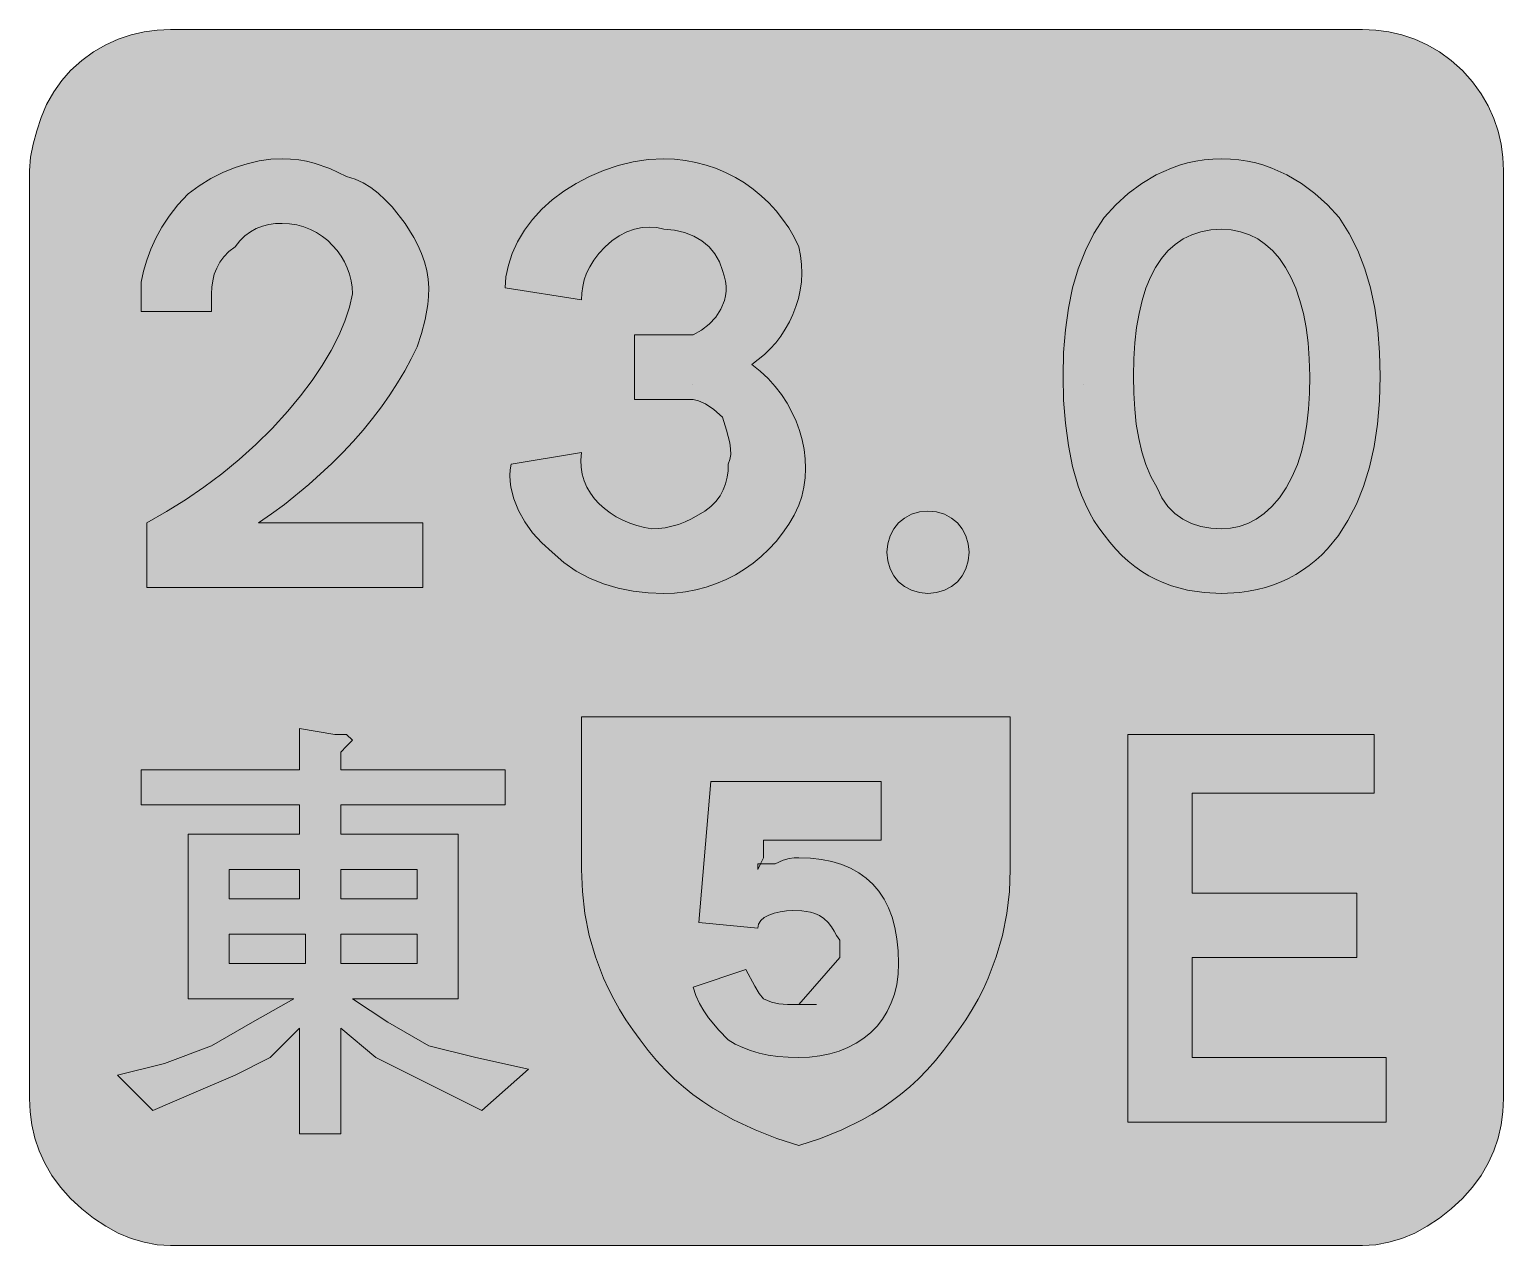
# Model space of a CAD drawing. Header units: metres. Extents: x 133 to 434, y 12 to 260.
import ezdxf

# ---------------------------------------------------------------- set-up
doc = ezdxf.new("R2010")
doc.units = ezdxf.units.M
for name, color, linetype, true_color in [('FILL_BLACK_000000', 7, 'Continuous', 0x000000), ('FILL_LIME_00FF00', 7, 'Continuous', 0x00ff00), ('FILL_WHITE_FFFFFF', 7, 'Continuous', 0xffffff), ('FILL_YELLOW_FFFF00', 7, 'Continuous', 0xffff00), ('STROKE_BLACK_000000', 7, 'Continuous', 0x000000), ('STROKE_WHITE_FFFFFF', 7, 'Continuous', 0xffffff)]:
    doc.layers.add(name, color=color, linetype=linetype, true_color=true_color)

msp = doc.modelspace()

# ---------------------------------------------------------------- hatches: boundary and pattern name
at = {"layer": 'FILL_BLACK_000000', "true_color": 0x000000}
h = msp.add_hatch(color=7, dxfattribs=at)
h.dxf.hatch_style = 1
h.paths.add_polyline_path([(285.45, 89.52), (287.04, 90.21), (288.3, 90.57), (289.33, 90.7), (290.25, 90.72), (292.65, 90.64), (294.92, 90.38), (297.03, 89.96), (299.01, 89.37), (300.83, 88.61), (302.51, 87.68), (304.03, 86.59), (305.4, 85.32), (306.62, 83.89), (307.68, 82.28), (308.58, 80.51), (309.32, 78.57), (309.9, 76.46), (310.31, 74.18), (310.57, 71.74), (310.65, 69.12), (310.55, 66.93), (310.27, 64.85), (309.8, 62.89), (309.15, 61.06), (308.34, 59.35), (307.36, 57.77), (306.23, 56.33), (304.95, 55.02), (303.53, 53.85), (301.98, 52.83), (300.3, 51.96), (298.5, 51.23), (296.59, 50.66), (294.57, 50.25), (292.46, 50), (290.25, 49.92), (288.06, 49.98), (285.98, 50.14), (284.01, 50.43), (282.15, 50.82), (280.41, 51.33), (278.78, 51.94), (277.26, 52.68), (275.85, 53.52), (273.88, 55.54), (271.8, 58.02), (270.82, 59.43), (269.94, 60.94), (269.21, 62.58), (268.65, 64.32), (279.45, 67.92), (281.25, 64.47), (282.15, 63.03), (283.05, 61.92), (284.68, 61.23), (286.2, 60.87), (287.94, 60.74), (290.25, 60.72), (298.65, 70.32), (298.65, 73.92), (297.94, 74.82), (297.45, 75.72), (296.96, 76.62), (296.25, 77.52), (295.35, 78.31), (294.45, 78.91), (293.55, 79.33), (292.65, 79.62), (290.85, 79.88), (289.05, 79.92), (287.71, 79.86), (286.41, 79.69), (285.19, 79.41), (284.1, 79.02), (283.18, 78.51), (282.47, 77.89), (282.01, 77.16), (281.85, 76.32), (269.85, 77.52), (272.25, 106.32), (307.05, 106.32), (307.05, 94.32), (283.05, 94.32), (283.05, 90.72), (282.45, 89.52), (283.05, 89.52), (285.45, 89.52)])
h.paths.add_polyline_path([(281.85, 89.52), (281.85, 88.32), (282.45, 89.52), (281.85, 89.52)], flags=16)
at = {"layer": 'FILL_LIME_00FF00', "true_color": 0x00ff00}
h = msp.add_hatch(color=7, dxfattribs=at)
h.dxf.hatch_style = 1
h.paths.add_polyline_path([(405.45, 259.92), (408.15, 259.81), (410.83, 259.45), (413.49, 258.84), (416.1, 257.97), (418.66, 256.81), (421.14, 255.36), (423.55, 253.6), (425.85, 251.52), (427.93, 249.22), (429.69, 246.81), (431.14, 244.33), (432.3, 241.77), (433.17, 239.16), (433.78, 236.5), (434.14, 233.82), (434.25, 231.12), (434.25, 41.52), (434.14, 38.82), (433.78, 36.14), (433.17, 33.48), (432.3, 30.87), (431.14, 28.31), (429.69, 25.83), (427.93, 23.42), (425.85, 21.12), (423.55, 18.98), (421.14, 17.09), (418.66, 15.45), (416.1, 14.07), (413.49, 12.98), (410.83, 12.18), (408.15, 11.69), (405.45, 11.52), (161.85, 11.52), (159.15, 11.69), (156.47, 12.18), (153.81, 12.98), (151.2, 14.07), (148.64, 15.45), (146.16, 17.09), (143.75, 18.98), (141.45, 21.12), (139.37, 23.42), (137.61, 25.83), (136.16, 28.31), (135, 30.87), (134.13, 33.48), (133.52, 36.14), (133.16, 38.82), (133.05, 41.52), (133.05, 231.12), (133.26, 233.82), (133.8, 236.52), (134.57, 239.22), (135.45, 241.92), (136.56, 244.6), (138, 247.17), (139.67, 249.51), (141.45, 251.52), (143.75, 253.6), (146.16, 255.36), (148.64, 256.81), (151.2, 257.97), (153.81, 258.84), (156.47, 259.45), (159.15, 259.81), (161.85, 259.92), (405.45, 259.92)])
at = {"layer": 'FILL_WHITE_FFFFFF', "true_color": 0xffffff}
h = msp.add_hatch(color=7, dxfattribs=at)
h.dxf.hatch_style = 1
h.paths.add_polyline_path([(155.85, 202.32), (155.85, 208.32), (156.36, 210.57), (157.01, 212.82), (157.83, 215.07), (158.85, 217.32), (160.09, 219.57), (161.59, 221.82), (163.36, 224.07), (165.45, 226.32), (167.75, 228.01), (170.14, 229.47), (172.58, 230.71), (175.05, 231.72), (177.52, 232.51), (179.96, 233.07), (182.35, 233.41), (184.65, 233.52), (186.4, 233.46), (188.06, 233.29), (189.67, 233.01), (191.25, 232.62), (194.44, 231.49), (197.85, 229.92), (199.6, 229.36), (201.24, 228.59), (202.81, 227.62), (204.3, 226.47), (205.74, 225.15), (207.13, 223.68), (209.85, 220.32), (211.61, 217.41), (212.42, 215.83), (213.15, 214.17), (213.76, 212.46), (214.24, 210.7), (214.54, 208.92), (214.65, 207.12), (214.6, 205.37), (214.44, 203.73), (213.9, 200.67), (213.13, 197.84), (212.25, 195.12), (211.06, 192.65), (209.73, 190.18), (208.27, 187.72), (206.68, 185.28), (204.98, 182.85), (203.16, 180.46), (201.23, 178.1), (199.2, 175.77), (197.07, 173.49), (194.85, 171.25), (190.14, 166.94), (185.13, 162.88), (182.52, 160.96), (179.85, 159.12), (213.45, 159.12), (213.45, 145.92), (157.05, 145.92), (157.05, 159.12), (161.04, 161.43), (164.93, 163.86), (168.69, 166.44), (172.35, 169.17), (175.89, 172.07), (179.33, 175.15), (182.64, 178.43), (185.85, 181.92), (188.44, 185.07), (190.78, 188.2), (192.87, 191.31), (194.7, 194.37), (196.24, 197.38), (197.49, 200.31), (198.43, 203.17), (199.05, 205.92), (198.98, 207.27), (198.78, 208.61), (198.44, 209.92), (197.98, 211.21), (197.4, 212.45), (196.71, 213.64), (195.91, 214.77), (195, 215.82), (194, 216.79), (192.9, 217.66), (191.71, 218.43), (190.44, 219.08), (189.1, 219.61), (187.68, 220), (186.2, 220.24), (184.65, 220.32), (183.3, 220.26), (181.97, 220.08), (180.66, 219.75), (179.4, 219.27), (178.19, 218.62), (177.06, 217.79), (176, 216.76), (175.05, 215.52), (173.81, 214.57), (172.78, 213.51), (171.95, 212.38), (171.3, 211.17), (170.82, 209.91), (170.49, 208.6), (170.31, 207.27), (170.25, 205.92), (170.25, 202.32), (155.85, 202.32)])
h = msp.add_hatch(color=7, dxfattribs=at)
h.dxf.hatch_style = 1
h.paths.add_polyline_path([(256.65, 184.32), (256.65, 197.52), (266.25, 197.52), (267.45, 197.52), (268.65, 197.52), (270.38, 198.53), (271.95, 199.75), (273.29, 201.17), (274.35, 202.77), (275.07, 204.54), (275.29, 205.48), (275.4, 206.46), (275.4, 207.48), (275.28, 208.53), (275.03, 209.61), (274.65, 210.72), (274.04, 212.46), (273.11, 214.06), (271.91, 215.49), (270.45, 216.72), (268.77, 217.73), (266.89, 218.48), (264.84, 218.96), (262.65, 219.12), (261.25, 219.46), (259.76, 219.57), (258.22, 219.46), (256.65, 219.12), (255.08, 218.56), (253.54, 217.77), (252.05, 216.76), (250.65, 215.52), (249.41, 214.17), (248.38, 212.82), (247.55, 211.47), (246.9, 210.12), (246.42, 208.77), (246.09, 207.42), (245.91, 206.07), (245.85, 204.72), (230.25, 207.12), (230.42, 209.42), (230.91, 211.79), (231.71, 214.19), (232.8, 216.57), (234.18, 218.9), (235.82, 221.13), (237.71, 223.21), (239.85, 225.12), (242.21, 226.86), (244.76, 228.46), (247.49, 229.89), (250.35, 231.12), (253.33, 232.13), (256.39, 232.88), (259.5, 233.36), (262.65, 233.52), (264.88, 233.44), (267.08, 233.19), (269.24, 232.78), (271.35, 232.23), (273.4, 231.52), (275.39, 230.67), (277.31, 229.69), (279.15, 228.57), (280.91, 227.33), (282.57, 225.96), (284.14, 224.48), (285.6, 222.89), (286.95, 221.19), (288.18, 219.39), (289.28, 217.5), (290.25, 215.52), (290.62, 213.72), (290.82, 211.93), (290.87, 210.15), (290.78, 208.39), (290.54, 206.67), (290.17, 204.97), (289.67, 203.32), (289.05, 201.72), (288.32, 200.17), (287.48, 198.69), (286.55, 197.28), (285.53, 195.94), (284.42, 194.69), (283.23, 193.54), (281.97, 192.48), (280.65, 191.52), (282.38, 190.12), (283.97, 188.61), (285.41, 187.01), (286.71, 185.33), (287.86, 183.58), (288.86, 181.77), (289.7, 179.92), (290.4, 178.02), (290.94, 176.1), (291.33, 174.15), (291.55, 172.2), (291.62, 170.26), (291.52, 168.33), (291.26, 166.42), (290.84, 164.55), (290.25, 162.72), (289.28, 160.74), (288.18, 158.85), (286.95, 157.05), (285.6, 155.35), (284.14, 153.76), (282.57, 152.28), (280.91, 150.91), (279.15, 149.67), (277.31, 148.55), (275.39, 147.57), (273.4, 146.72), (271.35, 146.01), (269.24, 145.46), (267.08, 145.05), (264.88, 144.8), (262.65, 144.72), (259.5, 144.83), (256.39, 145.19), (253.33, 145.8), (250.35, 146.67), (247.49, 147.83), (244.76, 149.28), (242.21, 151.04), (239.85, 153.12), (237.72, 155.03), (235.84, 157.11), (234.24, 159.34), (232.95, 161.67), (232, 164.05), (231.41, 166.45), (231.27, 167.64), (231.22, 168.82), (231.28, 169.98), (231.45, 171.12), (245.85, 173.52), (245.72, 171.97), (245.78, 170.49), (246.01, 169.06), (246.41, 167.71), (246.97, 166.42), (247.66, 165.21), (248.5, 164.07), (249.45, 163.02), (250.52, 162.05), (251.69, 161.17), (252.95, 160.38), (254.29, 159.68), (255.7, 159.09), (257.17, 158.59), (258.69, 158.2), (260.25, 157.92), (261.6, 157.98), (262.95, 158.14), (264.3, 158.43), (265.65, 158.82), (267, 159.33), (268.35, 159.94), (271.05, 161.52), (272.29, 162.47), (273.32, 163.53), (274.15, 164.66), (274.8, 165.87), (275.28, 167.13), (275.61, 168.44), (275.79, 169.77), (275.85, 171.12), (276.19, 172.07), (276.34, 173.13), (276.31, 174.26), (276.15, 175.47), (275.51, 178.04), (274.65, 180.72), (272.87, 182.29), (271.2, 183.42), (269.76, 184.09), (268.65, 184.32), (256.65, 184.32)])
h = msp.add_hatch(color=7, dxfattribs=at)
h.dxf.hatch_style = 1
h.paths.add_polyline_path([(344.72, 198.57), (345.33, 202.96), (346.2, 207.12), (347.36, 211.06), (348.81, 214.77), (350.57, 218.26), (352.65, 221.52), (355.01, 224.1), (357.58, 226.43), (360.35, 228.48), (363.3, 230.22), (366.42, 231.62), (368.04, 232.19), (369.69, 232.66), (371.38, 233.03), (373.11, 233.3), (374.86, 233.46), (376.65, 233.52), (378.44, 233.46), (380.19, 233.3), (381.92, 233.03), (383.61, 232.66), (385.26, 232.19), (386.88, 231.62), (390, 230.22), (392.95, 228.48), (395.72, 226.43), (398.29, 224.1), (400.65, 221.52), (402.73, 218.26), (404.49, 214.77), (405.94, 211.06), (407.1, 207.12), (407.97, 202.96), (408.58, 198.57), (408.94, 193.96), (409.05, 189.12), (408.91, 184.07), (408.49, 179.29), (407.81, 174.77), (406.86, 170.54), (405.64, 166.59), (404.18, 162.94), (402.46, 159.6), (400.5, 156.57), (398.3, 153.86), (397.11, 152.64), (395.87, 151.49), (394.56, 150.43), (393.2, 149.46), (391.79, 148.57), (390.32, 147.78), (388.79, 147.07), (387.22, 146.45), (385.58, 145.93), (383.9, 145.5), (382.16, 145.16), (380.38, 144.92), (376.65, 144.72), (373.11, 144.89), (369.69, 145.41), (366.42, 146.3), (364.84, 146.89), (363.3, 147.57), (361.8, 148.35), (360.35, 149.23), (358.94, 150.21), (357.58, 151.3), (356.27, 152.49), (355.01, 153.79), (353.8, 155.2), (352.65, 156.72), (351.57, 158.13), (350.57, 159.64), (349.65, 161.25), (348.81, 162.96), (348.04, 164.77), (347.36, 166.66), (346.2, 170.67), (345.33, 174.97), (344.72, 179.5), (344.36, 184.23), (344.25, 189.12), (344.36, 193.96), (344.72, 198.57)])
h.paths.add_polyline_path([(380.23, 158.39), (381.99, 159), (383.7, 159.87), (385.36, 161.03), (386.94, 162.48), (388.45, 164.24), (389.85, 166.32), (391.09, 168.63), (392.12, 171.06), (392.95, 173.64), (393.6, 176.37), (394.08, 179.27), (394.41, 182.35), (394.59, 185.63), (394.65, 189.12), (394.57, 192.62), (394.32, 195.92), (393.91, 199.02), (393.36, 201.91), (392.65, 204.59), (391.8, 207.05), (390.82, 209.3), (389.7, 211.32), (388.46, 213.12), (387.09, 214.69), (385.61, 216.03), (384.02, 217.13), (382.32, 218), (380.52, 218.62), (378.63, 218.99), (376.65, 219.12), (374.47, 218.99), (372.43, 218.62), (370.53, 218), (368.78, 217.13), (367.16, 216.03), (365.68, 214.69), (364.35, 213.12), (363.15, 211.32), (362.1, 209.3), (361.18, 207.05), (360.41, 204.59), (359.78, 201.91), (359.28, 199.02), (358.93, 195.92), (358.72, 192.62), (358.65, 189.12), (358.71, 185.63), (358.89, 182.35), (359.22, 179.27), (359.7, 176.37), (360.35, 173.64), (361.18, 171.06), (362.21, 168.63), (363.45, 166.32), (364.46, 164.24), (365.68, 162.48), (367.1, 161.03), (368.7, 159.87), (370.47, 159), (372.39, 158.39), (374.46, 158.03), (376.65, 157.92), (378.45, 158.03), (380.23, 158.39)], flags=16)
h = msp.add_hatch(color=7, dxfattribs=at)
h.dxf.hatch_style = 1
h.paths.add_polyline_path([(324.89, 151.38), (324.41, 149.78), (323.66, 148.35), (322.65, 147.12), (321.42, 146.11), (319.99, 145.36), (318.39, 144.88), (316.65, 144.72), (314.91, 144.88), (313.31, 145.36), (311.88, 146.11), (310.65, 147.12), (309.64, 148.35), (308.89, 149.78), (308.41, 151.38), (308.25, 153.12), (308.41, 154.86), (308.89, 156.46), (309.64, 157.89), (310.65, 159.12), (311.88, 160.13), (313.31, 160.88), (314.91, 161.36), (316.65, 161.52), (318.39, 161.36), (319.99, 160.88), (321.42, 160.13), (322.65, 159.12), (323.66, 157.89), (324.41, 156.46), (324.89, 154.86), (325.05, 153.12), (324.89, 151.38)])
h = msp.add_hatch(color=7, dxfattribs=at)
h.dxf.hatch_style = 1
h.paths.add_polyline_path([(196.65, 112.32), (196.65, 108.72), (230.25, 108.72), (230.25, 101.52), (196.65, 101.52), (196.65, 95.52), (220.65, 95.52), (220.65, 61.92), (199.05, 61.92), (206.25, 57.12), (214.65, 52.32), (224.25, 49.92), (235.05, 47.52), (225.45, 39.12), (218.25, 42.72), (211.05, 46.32), (203.85, 49.92), (196.65, 55.92), (196.65, 34.32), (188.25, 34.32), (188.25, 55.92), (182.25, 49.92), (175.05, 46.32), (166.65, 42.72), (158.25, 39.12), (151.05, 46.32), (160.65, 48.72), (170.25, 52.32), (178.65, 57.12), (187.05, 61.92), (165.45, 61.92), (165.45, 95.52), (188.25, 95.52), (188.25, 101.52), (155.85, 101.52), (155.85, 108.72), (188.25, 108.72), (188.25, 117.12), (195.45, 115.92), (197.85, 115.92), (199.05, 114.72), (197.85, 113.52), (196.65, 112.32)])
h.paths.add_polyline_path([(188.25, 82.32), (188.25, 88.32), (173.85, 88.32), (173.85, 82.32), (188.25, 82.32)], flags=16)
h.paths.add_polyline_path([(196.65, 69.12), (212.25, 69.12), (212.25, 75.12), (196.65, 75.12), (196.65, 69.12)], flags=16)
h.paths.add_polyline_path([(196.65, 88.32), (196.65, 82.32), (212.25, 82.32), (212.25, 88.32), (196.65, 88.32)], flags=16)
h.paths.add_polyline_path([(189.45, 75.12), (173.85, 75.12), (173.85, 69.12), (189.45, 69.12), (189.45, 75.12)], flags=16)
h = msp.add_hatch(color=7, dxfattribs=at)
h.dxf.hatch_style = 1
h.paths.add_polyline_path([(357.45, 115.92), (407.85, 115.92), (407.85, 103.92), (370.65, 103.92), (370.65, 83.52), (404.25, 83.52), (404.25, 70.32), (370.65, 70.32), (370.65, 49.92), (410.25, 49.92), (410.25, 36.72), (357.45, 36.72), (357.45, 115.92)])
at = {"layer": 'FILL_YELLOW_FFFF00', "true_color": 0xffff00}
h = msp.add_hatch(color=7, dxfattribs=at)
h.dxf.hatch_style = 1
h.paths.add_polyline_path([(285.76, 33.39), (281.31, 35.13), (276.94, 37.17), (272.7, 39.57), (270.64, 40.91), (268.63, 42.36), (266.67, 43.92), (264.77, 45.59), (262.93, 47.38), (261.16, 49.29), (259.47, 51.34), (257.85, 53.52), (256.33, 55.56), (254.92, 57.62), (253.62, 59.71), (252.43, 61.83), (251.34, 63.96), (250.36, 66.11), (248.7, 70.47), (247.43, 74.88), (246.54, 79.34), (246.02, 83.82), (245.85, 88.32), (245.85, 119.52), (333.45, 119.52), (333.45, 88.32), (333.28, 83.82), (332.76, 79.34), (331.87, 74.88), (330.6, 70.47), (328.94, 66.11), (327.96, 63.96), (326.87, 61.83), (325.68, 59.71), (324.38, 57.62), (322.97, 55.56), (321.45, 53.52), (319.85, 51.34), (318.19, 49.29), (316.48, 47.38), (314.72, 45.59), (312.91, 43.92), (311.05, 42.36), (309.15, 40.91), (307.2, 39.57), (305.21, 38.32), (303.18, 37.17), (299.01, 35.13), (294.69, 33.39), (290.25, 31.92), (285.76, 33.39)])

# ---------------------------------------------------------------- linework, layer by layer
at = {"layer": 'FILL_BLACK_000000', "lineweight": 0, "true_color": 0x000000}
for points in [[(285.45, 89.52), (287.04, 90.21), (288.3, 90.57), (289.33, 90.7), (290.25, 90.72), (292.65, 90.64), (294.92, 90.38), (297.03, 89.96), (299.01, 89.37), (300.83, 88.61), (302.51, 87.68), (304.03, 86.59), (305.4, 85.32), (306.62, 83.89), (307.68, 82.28), (308.58, 80.51), (309.32, 78.57), (309.9, 76.46), (310.31, 74.18), (310.57, 71.74), (310.65, 69.12), (310.55, 66.93), (310.27, 64.85), (309.8, 62.89), (309.15, 61.06), (308.34, 59.35), (307.36, 57.77), (306.23, 56.33), (304.95, 55.02), (303.53, 53.85), (301.98, 52.83), (300.3, 51.96), (298.5, 51.23), (296.59, 50.66), (294.57, 50.25), (292.46, 50), (290.25, 49.92), (288.06, 49.98), (285.98, 50.14), (284.01, 50.43), (282.15, 50.82), (280.41, 51.33), (278.78, 51.94), (277.26, 52.68), (275.85, 53.52), (273.88, 55.54), (271.8, 58.02), (270.82, 59.43), (269.94, 60.94), (269.21, 62.58), (268.65, 64.32), (279.45, 67.92), (281.25, 64.47), (282.15, 63.03), (283.05, 61.92), (284.68, 61.23), (286.2, 60.87), (287.94, 60.74), (290.25, 60.72), (298.65, 70.32), (298.65, 73.92), (297.94, 74.82), (297.45, 75.72), (296.96, 76.62), (296.25, 77.52), (295.35, 78.31), (294.45, 78.91), (293.55, 79.33), (292.65, 79.62), (290.85, 79.88), (289.05, 79.92), (287.71, 79.86), (286.41, 79.69), (285.19, 79.41), (284.1, 79.02), (283.18, 78.51), (282.47, 77.89), (282.01, 77.16), (281.85, 76.32), (269.85, 77.52), (272.25, 106.32), (307.05, 106.32), (307.05, 94.32), (283.05, 94.32), (283.05, 90.72), (282.45, 89.52), (283.05, 89.52)], [(281.85, 89.52), (281.85, 88.32), (282.45, 89.52)]]:
    msp.add_lwpolyline(points, close=True, dxfattribs=at)
at = {"layer": 'FILL_LIME_00FF00', "lineweight": 0, "true_color": 0x00ff00}
msp.add_lwpolyline([(405.45, 259.92), (408.15, 259.81), (410.83, 259.45), (413.49, 258.84), (416.1, 257.97), (418.66, 256.81), (421.14, 255.36), (423.55, 253.6), (425.85, 251.52), (427.93, 249.22), (429.69, 246.81), (431.14, 244.33), (432.3, 241.77), (433.17, 239.16), (433.78, 236.5), (434.14, 233.82), (434.25, 231.12), (434.25, 41.52), (434.14, 38.82), (433.78, 36.14), (433.17, 33.48), (432.3, 30.87), (431.14, 28.31), (429.69, 25.83), (427.93, 23.42), (425.85, 21.12), (423.55, 18.98), (421.14, 17.09), (418.66, 15.45), (416.1, 14.07), (413.49, 12.98), (410.83, 12.18), (408.15, 11.69), (405.45, 11.52), (161.85, 11.52), (159.15, 11.69), (156.47, 12.18), (153.81, 12.98), (151.2, 14.07), (148.64, 15.45), (146.16, 17.09), (143.75, 18.98), (141.45, 21.12), (139.37, 23.42), (137.61, 25.83), (136.16, 28.31), (135, 30.87), (134.13, 33.48), (133.52, 36.14), (133.16, 38.82), (133.05, 41.52), (133.05, 231.12), (133.26, 233.82), (133.8, 236.52), (134.57, 239.22), (135.45, 241.92), (136.56, 244.6), (138, 247.17), (139.67, 249.51), (141.45, 251.52), (143.75, 253.6), (146.16, 255.36), (148.64, 256.81), (151.2, 257.97), (153.81, 258.84), (156.47, 259.45), (159.15, 259.81), (161.85, 259.92)], close=True, dxfattribs=at)
at = {"layer": 'FILL_WHITE_FFFFFF', "lineweight": 0, "true_color": 0xffffff}
for points in [[(155.85, 202.32), (155.85, 208.32), (156.36, 210.57), (157.01, 212.82), (157.83, 215.07), (158.85, 217.32), (160.09, 219.57), (161.59, 221.82), (163.36, 224.07), (165.45, 226.32), (167.75, 228.01), (170.14, 229.47), (172.58, 230.71), (175.05, 231.72), (177.52, 232.51), (179.96, 233.07), (182.35, 233.41), (184.65, 233.52), (186.4, 233.46), (188.06, 233.29), (189.67, 233.01), (191.25, 232.62), (194.44, 231.49), (197.85, 229.92), (199.6, 229.36), (201.24, 228.59), (202.81, 227.62), (204.3, 226.47), (205.74, 225.15), (207.13, 223.68), (209.85, 220.32), (211.61, 217.41), (212.42, 215.83), (213.15, 214.17), (213.76, 212.46), (214.24, 210.7), (214.54, 208.92), (214.65, 207.12), (214.6, 205.37), (214.44, 203.73), (213.9, 200.67), (213.13, 197.84), (212.25, 195.12), (211.06, 192.65), (209.73, 190.18), (208.27, 187.72), (206.68, 185.28), (204.98, 182.85), (203.16, 180.46), (201.23, 178.1), (199.2, 175.77), (197.07, 173.49), (194.85, 171.25), (190.14, 166.94), (185.13, 162.88), (182.52, 160.96), (179.85, 159.12), (213.45, 159.12), (213.45, 145.92), (157.05, 145.92), (157.05, 159.12), (161.04, 161.43), (164.93, 163.86), (168.69, 166.44), (172.35, 169.17), (175.89, 172.07), (179.33, 175.15), (182.64, 178.43), (185.85, 181.92), (188.44, 185.07), (190.78, 188.2), (192.87, 191.31), (194.7, 194.37), (196.24, 197.38), (197.49, 200.31), (198.43, 203.17), (199.05, 205.92), (198.98, 207.27), (198.78, 208.61), (198.44, 209.92), (197.98, 211.21), (197.4, 212.45), (196.71, 213.64), (195.91, 214.77), (195, 215.82), (194, 216.79), (192.9, 217.66), (191.71, 218.43), (190.44, 219.08), (189.1, 219.61), (187.68, 220), (186.2, 220.24), (184.65, 220.32), (183.3, 220.26), (181.97, 220.08), (180.66, 219.75), (179.4, 219.27), (178.19, 218.62), (177.06, 217.79), (176, 216.76), (175.05, 215.52), (173.81, 214.57), (172.78, 213.51), (171.95, 212.38), (171.3, 211.17), (170.82, 209.91), (170.49, 208.6), (170.31, 207.27), (170.25, 205.92), (170.25, 202.32)], [(256.65, 184.32), (256.65, 197.52), (266.25, 197.52), (267.45, 197.52), (268.65, 197.52), (270.38, 198.53), (271.95, 199.75), (273.29, 201.17), (274.35, 202.77), (275.07, 204.54), (275.29, 205.48), (275.4, 206.46), (275.4, 207.48), (275.28, 208.53), (275.03, 209.61), (274.65, 210.72), (274.04, 212.46), (273.11, 214.06), (271.91, 215.49), (270.45, 216.72), (268.77, 217.73), (266.89, 218.48), (264.84, 218.96), (262.65, 219.12), (261.25, 219.46), (259.76, 219.57), (258.22, 219.46), (256.65, 219.12), (255.08, 218.56), (253.54, 217.77), (252.05, 216.76), (250.65, 215.52), (249.41, 214.17), (248.38, 212.82), (247.55, 211.47), (246.9, 210.12), (246.42, 208.77), (246.09, 207.42), (245.91, 206.07), (245.85, 204.72), (230.25, 207.12), (230.42, 209.42), (230.91, 211.79), (231.71, 214.19), (232.8, 216.57), (234.18, 218.9), (235.82, 221.13), (237.71, 223.21), (239.85, 225.12), (242.21, 226.86), (244.76, 228.46), (247.49, 229.89), (250.35, 231.12), (253.33, 232.13), (256.39, 232.88), (259.5, 233.36), (262.65, 233.52), (264.88, 233.44), (267.08, 233.19), (269.24, 232.78), (271.35, 232.23), (273.4, 231.52), (275.39, 230.67), (277.31, 229.69), (279.15, 228.57), (280.91, 227.33), (282.57, 225.96), (284.14, 224.48), (285.6, 222.89), (286.95, 221.19), (288.18, 219.39), (289.28, 217.5), (290.25, 215.52), (290.62, 213.72), (290.82, 211.93), (290.87, 210.15), (290.78, 208.39), (290.54, 206.67), (290.17, 204.97), (289.67, 203.32), (289.05, 201.72), (288.32, 200.17), (287.48, 198.69), (286.55, 197.28), (285.53, 195.94), (284.42, 194.69), (283.23, 193.54), (281.97, 192.48), (280.65, 191.52), (282.38, 190.12), (283.97, 188.61), (285.41, 187.01), (286.71, 185.33), (287.86, 183.58), (288.86, 181.77), (289.7, 179.92), (290.4, 178.02), (290.94, 176.1), (291.33, 174.15), (291.55, 172.2), (291.62, 170.26), (291.52, 168.33), (291.26, 166.42), (290.84, 164.55), (290.25, 162.72), (289.28, 160.74), (288.18, 158.85), (286.95, 157.05), (285.6, 155.35), (284.14, 153.76), (282.57, 152.28), (280.91, 150.91), (279.15, 149.67), (277.31, 148.55), (275.39, 147.57), (273.4, 146.72), (271.35, 146.01), (269.24, 145.46), (267.08, 145.05), (264.88, 144.8), (262.65, 144.72), (259.5, 144.83), (256.39, 145.19), (253.33, 145.8), (250.35, 146.67), (247.49, 147.83), (244.76, 149.28), (242.21, 151.04), (239.85, 153.12), (237.72, 155.03), (235.84, 157.11), (234.24, 159.34), (232.95, 161.67), (232, 164.05), (231.41, 166.45), (231.27, 167.64), (231.22, 168.82), (231.28, 169.98), (231.45, 171.12), (245.85, 173.52), (245.72, 171.97), (245.78, 170.49), (246.01, 169.06), (246.41, 167.71), (246.97, 166.42), (247.66, 165.21), (248.5, 164.07), (249.45, 163.02), (250.52, 162.05), (251.69, 161.17), (252.95, 160.38), (254.29, 159.68), (255.7, 159.09), (257.17, 158.59), (258.69, 158.2), (260.25, 157.92), (261.6, 157.98), (262.95, 158.14), (264.3, 158.43), (265.65, 158.82), (267, 159.33), (268.35, 159.94), (271.05, 161.52), (272.29, 162.47), (273.32, 163.53), (274.15, 164.66), (274.8, 165.87), (275.28, 167.13), (275.61, 168.44), (275.79, 169.77), (275.85, 171.12), (276.19, 172.07), (276.34, 173.13), (276.31, 174.26), (276.15, 175.47), (275.51, 178.04), (274.65, 180.72), (272.87, 182.29), (271.2, 183.42), (269.76, 184.09), (268.65, 184.32)], [(344.72, 198.57), (345.33, 202.96), (346.2, 207.12), (347.36, 211.06), (348.81, 214.77), (350.57, 218.26), (352.65, 221.52), (355.01, 224.1), (357.58, 226.43), (360.35, 228.48), (363.3, 230.22), (366.42, 231.62), (368.04, 232.19), (369.69, 232.66), (371.38, 233.03), (373.11, 233.3), (374.86, 233.46), (376.65, 233.52), (378.44, 233.46), (380.19, 233.3), (381.92, 233.03), (383.61, 232.66), (385.26, 232.19), (386.88, 231.62), (390, 230.22), (392.95, 228.48), (395.72, 226.43), (398.29, 224.1), (400.65, 221.52), (402.73, 218.26), (404.49, 214.77), (405.94, 211.06), (407.1, 207.12), (407.97, 202.96), (408.58, 198.57), (408.94, 193.96), (409.05, 189.12), (408.91, 184.07), (408.49, 179.29), (407.81, 174.77), (406.86, 170.54), (405.64, 166.59), (404.18, 162.94), (402.46, 159.6), (400.5, 156.57), (398.3, 153.86), (397.11, 152.64), (395.87, 151.49), (394.56, 150.43), (393.2, 149.46), (391.79, 148.57), (390.32, 147.78), (388.79, 147.07), (387.22, 146.45), (385.58, 145.93), (383.9, 145.5), (382.16, 145.16), (380.38, 144.92), (376.65, 144.72), (373.11, 144.89), (369.69, 145.41), (366.42, 146.3), (364.84, 146.89), (363.3, 147.57), (361.8, 148.35), (360.35, 149.23), (358.94, 150.21), (357.58, 151.3), (356.27, 152.49), (355.01, 153.79), (353.8, 155.2), (352.65, 156.72), (351.57, 158.13), (350.57, 159.64), (349.65, 161.25), (348.81, 162.96), (348.04, 164.77), (347.36, 166.66), (346.2, 170.67), (345.33, 174.97), (344.72, 179.5), (344.36, 184.23), (344.25, 189.12), (344.36, 193.96)], [(380.23, 158.39), (381.99, 159), (383.7, 159.87), (385.36, 161.03), (386.94, 162.48), (388.45, 164.24), (389.85, 166.32), (391.09, 168.63), (392.12, 171.06), (392.95, 173.64), (393.6, 176.37), (394.08, 179.27), (394.41, 182.35), (394.59, 185.63), (394.65, 189.12), (394.57, 192.62), (394.32, 195.92), (393.91, 199.02), (393.36, 201.91), (392.65, 204.59), (391.8, 207.05), (390.82, 209.3), (389.7, 211.32), (388.46, 213.12), (387.09, 214.69), (385.61, 216.03), (384.02, 217.13), (382.32, 218), (380.52, 218.62), (378.63, 218.99), (376.65, 219.12), (374.47, 218.99), (372.43, 218.62), (370.53, 218), (368.78, 217.13), (367.16, 216.03), (365.68, 214.69), (364.35, 213.12), (363.15, 211.32), (362.1, 209.3), (361.18, 207.05), (360.41, 204.59), (359.78, 201.91), (359.28, 199.02), (358.93, 195.92), (358.72, 192.62), (358.65, 189.12), (358.71, 185.63), (358.89, 182.35), (359.22, 179.27), (359.7, 176.37), (360.35, 173.64), (361.18, 171.06), (362.21, 168.63), (363.45, 166.32), (364.46, 164.24), (365.68, 162.48), (367.1, 161.03), (368.7, 159.87), (370.47, 159), (372.39, 158.39), (374.46, 158.03), (376.65, 157.92), (378.45, 158.03)], [(324.89, 151.38), (324.41, 149.78), (323.66, 148.35), (322.65, 147.12), (321.42, 146.11), (319.99, 145.36), (318.39, 144.88), (316.65, 144.72), (314.91, 144.88), (313.31, 145.36), (311.88, 146.11), (310.65, 147.12), (309.64, 148.35), (308.89, 149.78), (308.41, 151.38), (308.25, 153.12), (308.41, 154.86), (308.89, 156.46), (309.64, 157.89), (310.65, 159.12), (311.88, 160.13), (313.31, 160.88), (314.91, 161.36), (316.65, 161.52), (318.39, 161.36), (319.99, 160.88), (321.42, 160.13), (322.65, 159.12), (323.66, 157.89), (324.41, 156.46), (324.89, 154.86), (325.05, 153.12)], [(196.65, 112.32), (196.65, 108.72), (230.25, 108.72), (230.25, 101.52), (196.65, 101.52), (196.65, 95.52), (220.65, 95.52), (220.65, 61.92), (199.05, 61.92), (206.25, 57.12), (214.65, 52.32), (224.25, 49.92), (235.05, 47.52), (225.45, 39.12), (218.25, 42.72), (211.05, 46.32), (203.85, 49.92), (196.65, 55.92), (196.65, 34.32), (188.25, 34.32), (188.25, 55.92), (182.25, 49.92), (175.05, 46.32), (166.65, 42.72), (158.25, 39.12), (151.05, 46.32), (160.65, 48.72), (170.25, 52.32), (178.65, 57.12), (187.05, 61.92), (165.45, 61.92), (165.45, 95.52), (188.25, 95.52), (188.25, 101.52), (155.85, 101.52), (155.85, 108.72), (188.25, 108.72), (188.25, 117.12), (195.45, 115.92), (197.85, 115.92), (199.05, 114.72), (197.85, 113.52)], [(357.45, 115.92), (407.85, 115.92), (407.85, 103.92), (370.65, 103.92), (370.65, 83.52), (404.25, 83.52), (404.25, 70.32), (370.65, 70.32), (370.65, 49.92), (410.25, 49.92), (410.25, 36.72), (357.45, 36.72)], [(188.25, 82.32), (188.25, 88.32), (173.85, 88.32), (173.85, 82.32)], [(196.65, 88.32), (196.65, 82.32), (212.25, 82.32), (212.25, 88.32)], [(189.45, 75.12), (173.85, 75.12), (173.85, 69.12), (189.45, 69.12)], [(196.65, 69.12), (212.25, 69.12), (212.25, 75.12), (196.65, 75.12)]]:
    msp.add_lwpolyline(points, close=True, dxfattribs=at)
at = {"layer": 'FILL_YELLOW_FFFF00', "lineweight": 0, "true_color": 0xffff00}
msp.add_lwpolyline([(285.76, 33.39), (281.31, 35.13), (276.94, 37.17), (272.7, 39.57), (270.64, 40.91), (268.63, 42.36), (266.67, 43.92), (264.77, 45.59), (262.93, 47.38), (261.16, 49.29), (259.47, 51.34), (257.85, 53.52), (256.33, 55.56), (254.92, 57.62), (253.62, 59.71), (252.43, 61.83), (251.34, 63.96), (250.36, 66.11), (248.7, 70.47), (247.43, 74.88), (246.54, 79.34), (246.02, 83.82), (245.85, 88.32), (245.85, 119.52), (333.45, 119.52), (333.45, 88.32), (333.28, 83.82), (332.76, 79.34), (331.87, 74.88), (330.6, 70.47), (328.94, 66.11), (327.96, 63.96), (326.87, 61.83), (325.68, 59.71), (324.38, 57.62), (322.97, 55.56), (321.45, 53.52), (319.85, 51.34), (318.19, 49.29), (316.48, 47.38), (314.72, 45.59), (312.91, 43.92), (311.05, 42.36), (309.15, 40.91), (307.2, 39.57), (305.21, 38.32), (303.18, 37.17), (299.01, 35.13), (294.69, 33.39), (290.25, 31.92)], close=True, dxfattribs=at)
at = {"layer": 'STROKE_BLACK_000000', "lineweight": 0, "true_color": 0x000000}
msp.add_lwpolyline([(290.25, 60.72), (293.85, 60.72), (290.25, 60.72)], dxfattribs=at)
at = {"layer": 'STROKE_WHITE_FFFFFF', "lineweight": 0, "true_color": 0xffffff}
for points in [[(268.45, 187.36), (268.45, 187.36)], [(344.25, 189.12), (344.25, 189.12)], [(348.45, 187.36), (348.45, 187.36)], [(348.45, 187.36), (348.45, 187.36)], [(348.45, 187.36), (348.45, 187.36)], [(348.45, 187.36), (348.45, 187.36)], [(348.45, 187.36), (348.45, 187.36)]]:
    msp.add_lwpolyline(points, dxfattribs=at)

doc.saveas('drawing.dxf')
